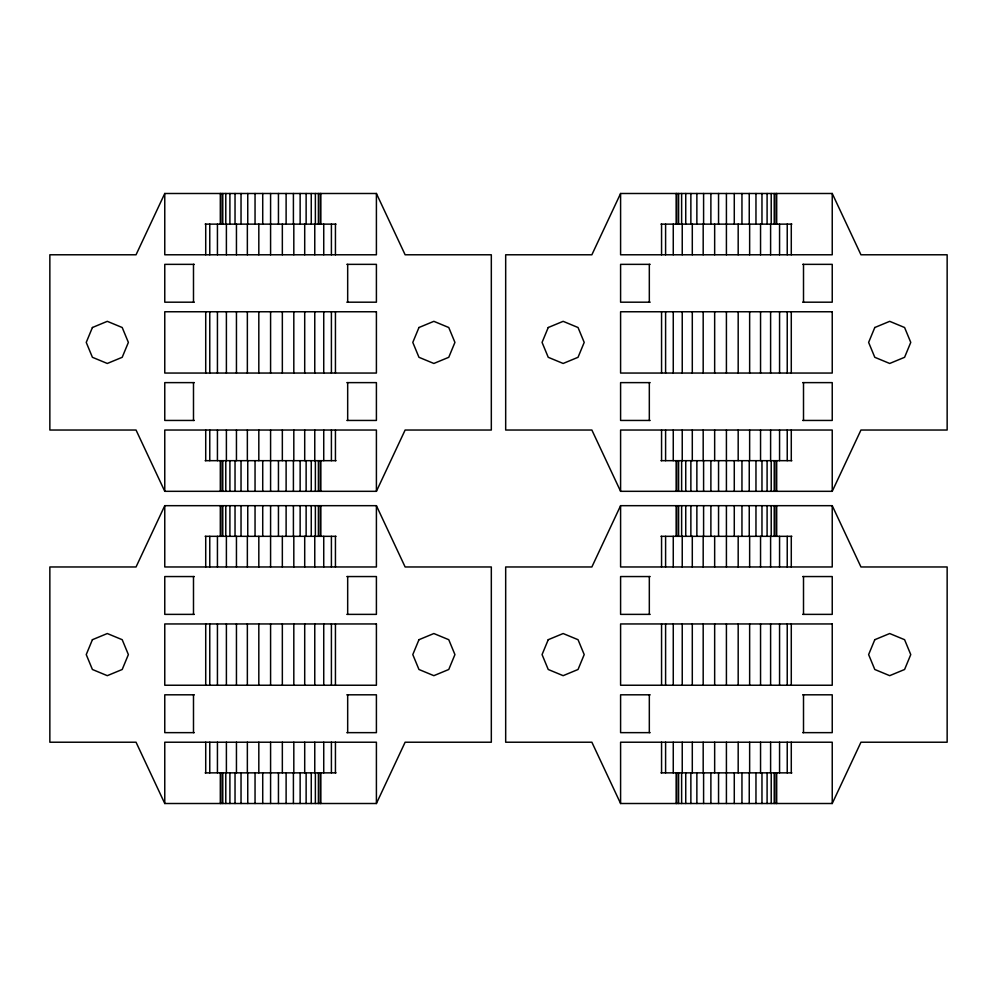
<?xml version="1.0" encoding="UTF-8"?>
<svg xmlns="http://www.w3.org/2000/svg" width="997" height="997" viewBox="0 0 997 997"><rect width="100%" height="100%" fill="white"/><g stroke="black" fill="none" stroke-linecap="round" stroke-linejoin="round"><path stroke-width="1.5" d="M164.767 193.493L136.041 254.783L49.85 254.783L49.85 430.031L136.041 430.031L164.767 491.322L376.405 491.322L405.131 430.031L491.322 430.031L491.322 254.783L405.131 254.783L376.405 193.493L164.767 193.493L164.767 254.783L376.405 254.783L376.405 193.493M164.767 505.678L136.041 566.969L49.85 566.969L49.85 742.217L136.041 742.217L164.767 803.507L376.405 803.507L405.131 742.217L491.322 742.217L491.322 566.969L405.131 566.969L376.405 505.678L164.767 505.678L164.767 566.969L376.405 566.969L376.405 505.678M620.595 193.493L591.869 254.783L505.678 254.783L505.678 430.031L591.869 430.031L620.595 491.322L832.233 491.322L860.959 430.031L947.15 430.031L947.15 254.783L860.959 254.783L832.233 193.493L620.595 193.493L620.595 254.783L832.233 254.783L832.233 193.493M620.595 505.678L591.869 566.969L505.678 566.969L505.678 742.217L591.869 742.217L620.595 803.507L832.233 803.507L860.959 742.217L947.15 742.217L947.15 566.969L860.959 566.969L832.233 505.678L620.595 505.678L620.595 566.969L832.233 566.969L832.233 505.678M205.145 224.138L336.026 224.138M660.974 224.138L791.855 224.138M194.328 264.355L164.767 264.355L164.767 302.191L194.328 302.191M346.831 264.355L376.405 264.355L376.405 302.191L346.831 302.191M650.169 264.355L620.595 264.355L620.595 302.191L650.169 302.191M802.672 264.355L832.233 264.355L832.233 302.191L802.672 302.191M194.328 382.624L164.767 382.624L164.767 420.447L194.328 420.447M346.831 382.624L376.405 382.624L376.405 420.447L346.831 420.447M650.169 382.624L620.595 382.624L620.595 420.447L650.169 420.447M802.672 382.624L832.233 382.624L832.233 420.447L802.672 420.447M205.145 460.676L336.026 460.676M660.974 460.676L791.855 460.676M205.145 536.324L336.026 536.324M660.974 536.324L791.855 536.324M194.328 576.553L164.767 576.553L164.767 614.376L194.328 614.376M346.831 576.553L376.405 576.553L376.405 614.376L346.831 614.376M650.169 576.553L620.595 576.553L620.595 614.376L650.169 614.376M802.672 576.553L832.233 576.553L832.233 614.376L802.672 614.376M194.328 694.809L164.767 694.809L164.767 732.645L194.328 732.645M346.831 694.809L376.405 694.809L376.405 732.645L346.831 732.645M650.169 694.809L620.595 694.809L620.595 732.645L650.169 732.645M802.672 694.809L832.233 694.809L832.233 732.645L802.672 732.645M205.145 772.862L336.026 772.862M660.974 772.862L791.855 772.862M832.233 491.322L832.233 430.031L620.595 430.031L620.595 491.322M832.233 803.507L832.233 742.217L620.595 742.217L620.595 803.507M803.507 264.355L803.507 302.191M803.507 382.624L803.507 420.447M803.507 576.553L803.507 614.376M803.507 694.809L803.507 732.645M791.282 224.138L791.282 254.783M791.282 311.762L791.282 373.052M791.282 430.031L791.282 460.676M791.282 536.324L791.282 566.969M791.282 623.948L791.282 685.238M791.282 742.217L791.282 772.862M787.231 224.138L787.231 254.783M787.231 311.762L787.231 373.052M787.231 430.031L787.231 460.676M787.231 536.324L787.231 566.969M787.231 623.948L787.231 685.238M787.231 742.217L787.231 772.862M779.567 224.138L779.567 254.783M779.567 311.762L779.567 373.052M779.567 430.031L779.567 460.676M779.567 536.324L779.567 566.969M779.567 623.948L779.567 685.238M779.567 742.217L779.567 772.862M776.688 193.493L776.688 224.138M776.688 460.676L776.688 491.322M776.688 505.678L776.688 536.324M776.688 772.862L776.688 803.507M776.077 193.493L776.077 224.138M776.077 460.676L776.077 491.322M776.077 505.678L776.077 536.324M776.077 772.862L776.077 803.507M774.233 193.493L774.233 224.138M774.233 460.676L774.233 491.322M774.233 505.678L774.233 536.324M774.233 772.862L774.233 803.507M771.217 193.493L771.217 224.138M771.217 460.676L771.217 491.322M771.217 505.678L771.217 536.324M771.217 772.862L771.217 803.507M770.606 224.138L770.606 254.783M770.606 311.762L770.606 373.052M770.606 430.031L770.606 460.676M770.606 536.324L770.606 566.969M770.606 623.948L770.606 685.238M770.606 742.217L770.606 772.862M767.092 193.493L767.092 224.138M767.092 460.676L767.092 491.322M767.092 505.678L767.092 536.324M767.092 772.862L767.092 803.507M761.97 193.493L761.97 224.138M761.97 460.676L761.97 491.322M761.97 505.678L761.97 536.324M761.97 772.862L761.97 803.507M760.549 224.138L760.549 254.783M760.549 311.762L760.549 373.052M760.549 430.031L760.549 460.676M760.549 536.324L760.549 566.969M760.549 623.948L760.549 685.238M760.549 742.217L760.549 772.862M755.963 193.493L755.963 224.138M755.963 460.676L755.963 491.322M755.963 505.678L755.963 536.324M755.963 772.862L755.963 803.507M749.644 224.138L749.644 254.783M749.644 311.762L749.644 373.052M749.644 430.031L749.644 460.676M749.644 536.324L749.644 566.969M749.644 623.948L749.644 685.238M749.644 742.217L749.644 772.862M749.246 193.493L749.246 224.138M749.246 460.676L749.246 491.322M749.246 505.678L749.246 536.324M749.246 772.862L749.246 803.507M741.955 193.493L741.955 224.138M741.955 460.676L741.955 491.322M741.955 505.678L741.955 536.324M741.955 772.862L741.955 803.507M738.179 224.138L738.179 254.783M738.179 311.762L738.179 373.052M738.179 430.031L738.179 460.676M738.179 536.324L738.179 566.969M738.179 623.948L738.179 685.238M738.179 742.217L738.179 772.862M734.278 193.493L734.278 224.138M734.278 460.676L734.278 491.322M734.278 505.678L734.278 536.324M734.278 772.862L734.278 803.507M726.414 193.493L726.414 254.783M726.414 311.762L726.414 373.052M726.414 430.031L726.414 491.322M726.414 505.678L726.414 566.969M726.414 623.948L726.414 685.238M726.414 742.217L726.414 803.507M718.55 193.493L718.55 224.138M718.55 460.676L718.55 491.322M718.55 505.678L718.55 536.324M718.55 772.862L718.55 803.507M714.662 224.138L714.662 254.783M714.662 311.762L714.662 373.052M714.662 430.031L714.662 460.676M714.662 536.324L714.662 566.969M714.662 623.948L714.662 685.238M714.662 742.217L714.662 772.862M710.886 193.493L710.886 224.138M710.886 460.676L710.886 491.322M710.886 505.678L710.886 536.324M710.886 772.862L710.886 803.507M703.595 193.493L703.595 224.138M703.595 460.676L703.595 491.322M703.595 505.678L703.595 536.324M703.595 772.862L703.595 803.507M703.184 224.138L703.184 254.783M703.184 311.762L703.184 373.052M703.184 430.031L703.184 460.676M703.184 536.324L703.184 566.969M703.184 623.948L703.184 685.238M703.184 742.217L703.184 772.862M696.866 193.493L696.866 224.138M696.866 460.676L696.866 491.322M696.866 505.678L696.866 536.324M696.866 772.862L696.866 803.507M692.292 224.138L692.292 254.783M692.292 311.762L692.292 373.052M692.292 430.031L692.292 460.676M692.292 536.324L692.292 566.969M692.292 623.948L692.292 685.238M692.292 742.217L692.292 772.862M690.871 193.493L690.871 224.138M690.871 460.676L690.871 491.322M690.871 505.678L690.871 536.324M690.871 772.862L690.871 803.507M685.737 193.493L685.737 224.138M685.737 460.676L685.737 491.322M685.737 505.678L685.737 536.324M685.737 772.862L685.737 803.507M682.235 224.138L682.235 254.783M682.235 311.762L682.235 373.052M682.235 430.031L682.235 460.676M682.235 536.324L682.235 566.969M682.235 623.948L682.235 685.238M682.235 742.217L682.235 772.862M681.624 193.493L681.624 224.138M681.624 460.676L681.624 491.322M681.624 505.678L681.624 536.324M681.624 772.862L681.624 803.507M678.596 193.493L678.596 224.138M678.596 460.676L678.596 491.322M678.596 505.678L678.596 536.324M678.596 772.862L678.596 803.507M676.764 193.493L676.764 224.138M676.764 460.676L676.764 491.322M676.764 505.678L676.764 536.324M676.764 772.862L676.764 803.507M676.14 193.493L676.14 224.138M676.14 460.676L676.14 491.322M676.14 505.678L676.14 536.324M676.14 772.862L676.14 803.507M673.262 224.138L673.262 254.783M673.262 311.762L673.262 373.052M673.262 430.031L673.262 460.676M673.262 536.324L673.262 566.969M673.262 623.948L673.262 685.238M673.262 742.217L673.262 772.862M665.597 224.138L665.597 254.783M665.597 311.762L665.597 373.052M665.597 430.031L665.597 460.676M665.597 536.324L665.597 566.969M665.597 623.948L665.597 685.238M665.597 742.217L665.597 772.862M661.559 224.138L661.559 254.783M661.559 311.762L661.559 373.052M661.559 430.031L661.559 460.676M661.559 536.324L661.559 566.969M661.559 623.948L661.559 685.238M661.559 742.217L661.559 772.862M649.321 264.355L649.321 302.191M649.321 382.624L649.321 420.447M649.321 576.553L649.321 614.376M649.321 694.809L649.321 732.645M376.405 491.322L376.405 430.031L164.767 430.031L164.767 491.322M376.405 803.507L376.405 742.217L164.767 742.217L164.767 803.507M347.679 264.355L347.679 302.191M347.679 382.624L347.679 420.447M347.679 576.553L347.679 614.376M347.679 694.809L347.679 732.645M335.441 224.138L335.441 254.783M335.441 311.762L335.441 373.052M335.441 430.031L335.441 460.676M335.441 536.324L335.441 566.969M335.441 623.948L335.441 685.238M335.441 742.217L335.441 772.862M331.403 224.138L331.403 254.783M331.403 311.762L331.403 373.052M331.403 430.031L331.403 460.676M331.403 536.324L331.403 566.969M331.403 623.948L331.403 685.238M331.403 742.217L331.403 772.862M323.738 224.138L323.738 254.783M323.738 311.762L323.738 373.052M323.738 430.031L323.738 460.676M323.738 536.324L323.738 566.969M323.738 623.948L323.738 685.238M323.738 742.217L323.738 772.862M320.86 193.493L320.86 224.138M320.86 460.676L320.86 491.322M320.86 505.678L320.86 536.324M320.86 772.862L320.86 803.507M320.236 193.493L320.236 224.138M320.236 460.676L320.236 491.322M320.236 505.678L320.236 536.324M320.236 772.862L320.236 803.507M318.404 193.493L318.404 224.138M318.404 460.676L318.404 491.322M318.404 505.678L318.404 536.324M318.404 772.862L318.404 803.507M315.376 193.493L315.376 224.138M315.376 460.676L315.376 491.322M315.376 505.678L315.376 536.324M315.376 772.862L315.376 803.507M314.765 224.138L314.765 254.783M314.765 311.762L314.765 373.052M314.765 430.031L314.765 460.676M314.765 536.324L314.765 566.969M314.765 623.948L314.765 685.238M314.765 742.217L314.765 772.862M311.263 193.493L311.263 224.138M311.263 460.676L311.263 491.322M311.263 505.678L311.263 536.324M311.263 772.862L311.263 803.507M306.129 193.493L306.129 224.138M306.129 460.676L306.129 491.322M306.129 505.678L306.129 536.324M306.129 772.862L306.129 803.507M304.708 224.138L304.708 254.783M304.708 311.762L304.708 373.052M304.708 430.031L304.708 460.676M304.708 536.324L304.708 566.969M304.708 623.948L304.708 685.238M304.708 742.217L304.708 772.862M300.134 193.493L300.134 224.138M300.134 460.676L300.134 491.322M300.134 505.678L300.134 536.324M300.134 772.862L300.134 803.507M293.816 224.138L293.816 254.783M293.816 311.762L293.816 373.052M293.816 430.031L293.816 460.676M293.816 536.324L293.816 566.969M293.816 623.948L293.816 685.238M293.816 742.217L293.816 772.862M293.405 193.493L293.405 224.138M293.405 460.676L293.405 491.322M293.405 505.678L293.405 536.324M293.405 772.862L293.405 803.507M286.114 193.493L286.114 224.138M286.114 460.676L286.114 491.322M286.114 505.678L286.114 536.324M286.114 772.862L286.114 803.507M282.338 224.138L282.338 254.783M282.338 311.762L282.338 373.052M282.338 430.031L282.338 460.676M282.338 536.324L282.338 566.969M282.338 623.948L282.338 685.238M282.338 742.217L282.338 772.862M278.45 193.493L278.45 224.138M278.45 460.676L278.45 491.322M278.45 505.678L278.45 536.324M278.45 772.862L278.45 803.507M270.586 193.493L270.586 254.783M270.586 311.762L270.586 373.052M270.586 430.031L270.586 491.322M270.586 505.678L270.586 566.969M270.586 623.948L270.586 685.238M270.586 742.217L270.586 803.507M262.722 193.493L262.722 224.138M262.722 460.676L262.722 491.322M262.722 505.678L262.722 536.324M262.722 772.862L262.722 803.507M258.821 224.138L258.821 254.783M258.821 311.762L258.821 373.052M258.821 430.031L258.821 460.676M258.821 536.324L258.821 566.969M258.821 623.948L258.821 685.238M258.821 742.217L258.821 772.862M255.045 193.493L255.045 224.138M255.045 460.676L255.045 491.322M255.045 505.678L255.045 536.324M255.045 772.862L255.045 803.507M247.755 193.493L247.755 224.138M247.755 460.676L247.755 491.322M247.755 505.678L247.755 536.324M247.755 772.862L247.755 803.507M247.356 224.138L247.356 254.783M247.356 311.762L247.356 373.052M247.356 430.031L247.356 460.676M247.356 536.324L247.356 566.969M247.356 623.948L247.356 685.238M247.356 742.217L247.356 772.862M241.037 193.493L241.037 224.138M241.037 460.676L241.037 491.322M241.037 505.678L241.037 536.324M241.037 772.862L241.037 803.507M236.451 224.138L236.451 254.783M236.451 311.762L236.451 373.052M236.451 430.031L236.451 460.676M236.451 536.324L236.451 566.969M236.451 623.948L236.451 685.238M236.451 742.217L236.451 772.862M235.03 193.493L235.03 224.138M235.03 460.676L235.03 491.322M235.03 505.678L235.03 536.324M235.03 772.862L235.03 803.507M229.908 193.493L229.908 224.138M229.908 460.676L229.908 491.322M229.908 505.678L229.908 536.324M229.908 772.862L229.908 803.507M226.394 224.138L226.394 254.783M226.394 311.762L226.394 373.052M226.394 430.031L226.394 460.676M226.394 536.324L226.394 566.969M226.394 623.948L226.394 685.238M226.394 742.217L226.394 772.862M225.783 193.493L225.783 224.138M225.783 460.676L225.783 491.322M225.783 505.678L225.783 536.324M225.783 772.862L225.783 803.507M222.767 193.493L222.767 224.138M222.767 460.676L222.767 491.322M222.767 505.678L222.767 536.324M222.767 772.862L222.767 803.507M220.923 193.493L220.923 224.138M220.923 460.676L220.923 491.322M220.923 505.678L220.923 536.324M220.923 772.862L220.923 803.507M220.312 193.493L220.312 224.138M220.312 460.676L220.312 491.322M220.312 505.678L220.312 536.324M220.312 772.862L220.312 803.507M217.433 224.138L217.433 254.783M217.433 311.762L217.433 373.052M217.433 430.031L217.433 460.676M217.433 536.324L217.433 566.969M217.433 623.948L217.433 685.238M217.433 742.217L217.433 772.862M209.769 224.138L209.769 254.783M209.769 311.762L209.769 373.052M209.769 430.031L209.769 460.676M209.769 536.324L209.769 566.969M209.769 623.948L209.769 685.238M209.769 742.217L209.769 772.862M205.718 224.138L205.718 254.783M205.718 311.762L205.718 373.052M205.718 430.031L205.718 460.676M205.718 536.324L205.718 566.969M205.718 623.948L205.718 685.238M205.718 742.217L205.718 772.862M193.493 264.355L193.493 302.191M193.493 382.624L193.493 420.447M193.493 576.553L193.493 614.376M193.493 694.809L193.493 732.645M92.409 327.515L86.241 342.407L92.409 357.3L107.302 363.469L122.207 357.3L128.376 342.407L122.207 327.515L107.302 321.333L92.409 327.515M92.409 639.7L86.241 654.593L92.409 669.486L107.302 675.667L122.207 669.486L128.376 654.593L122.207 639.7L107.302 633.531L92.409 639.7M418.964 327.515L412.795 342.407L418.964 357.3L433.857 363.469L448.762 357.3L454.931 342.407L448.762 327.515L433.857 321.333L418.964 327.515M418.964 639.7L412.795 654.593L418.964 669.486L433.857 675.667L448.762 669.486L454.931 654.593L448.762 639.7L433.857 633.531L418.964 639.7M548.238 327.515L542.069 342.407L548.238 357.3L563.143 363.469L578.036 357.3L584.205 342.407L578.036 327.515L563.143 321.333L548.238 327.515M548.238 639.7L542.069 654.593L548.238 669.486L563.143 675.667L578.036 669.486L584.205 654.593L578.036 639.7L563.143 633.531L548.238 639.7M874.793 327.515L868.624 342.407L874.793 357.3L889.698 363.469L904.591 357.3L910.76 342.407L904.591 327.515L889.698 321.333L874.793 327.515M874.793 639.7L868.624 654.593L874.793 669.486L889.698 675.667L904.591 669.486L910.76 654.593L904.591 639.7L889.698 633.531L874.793 639.7M376.405 311.762L164.767 311.762L164.767 373.052L376.405 373.052L376.405 311.762M832.233 311.762L620.595 311.762L620.595 373.052L832.233 373.052L832.233 311.762M376.405 623.948L164.767 623.948L164.767 685.238L376.405 685.238L376.405 623.948M832.233 623.948L620.595 623.948L620.595 685.238L832.233 685.238L832.233 623.948"/></g></svg>
